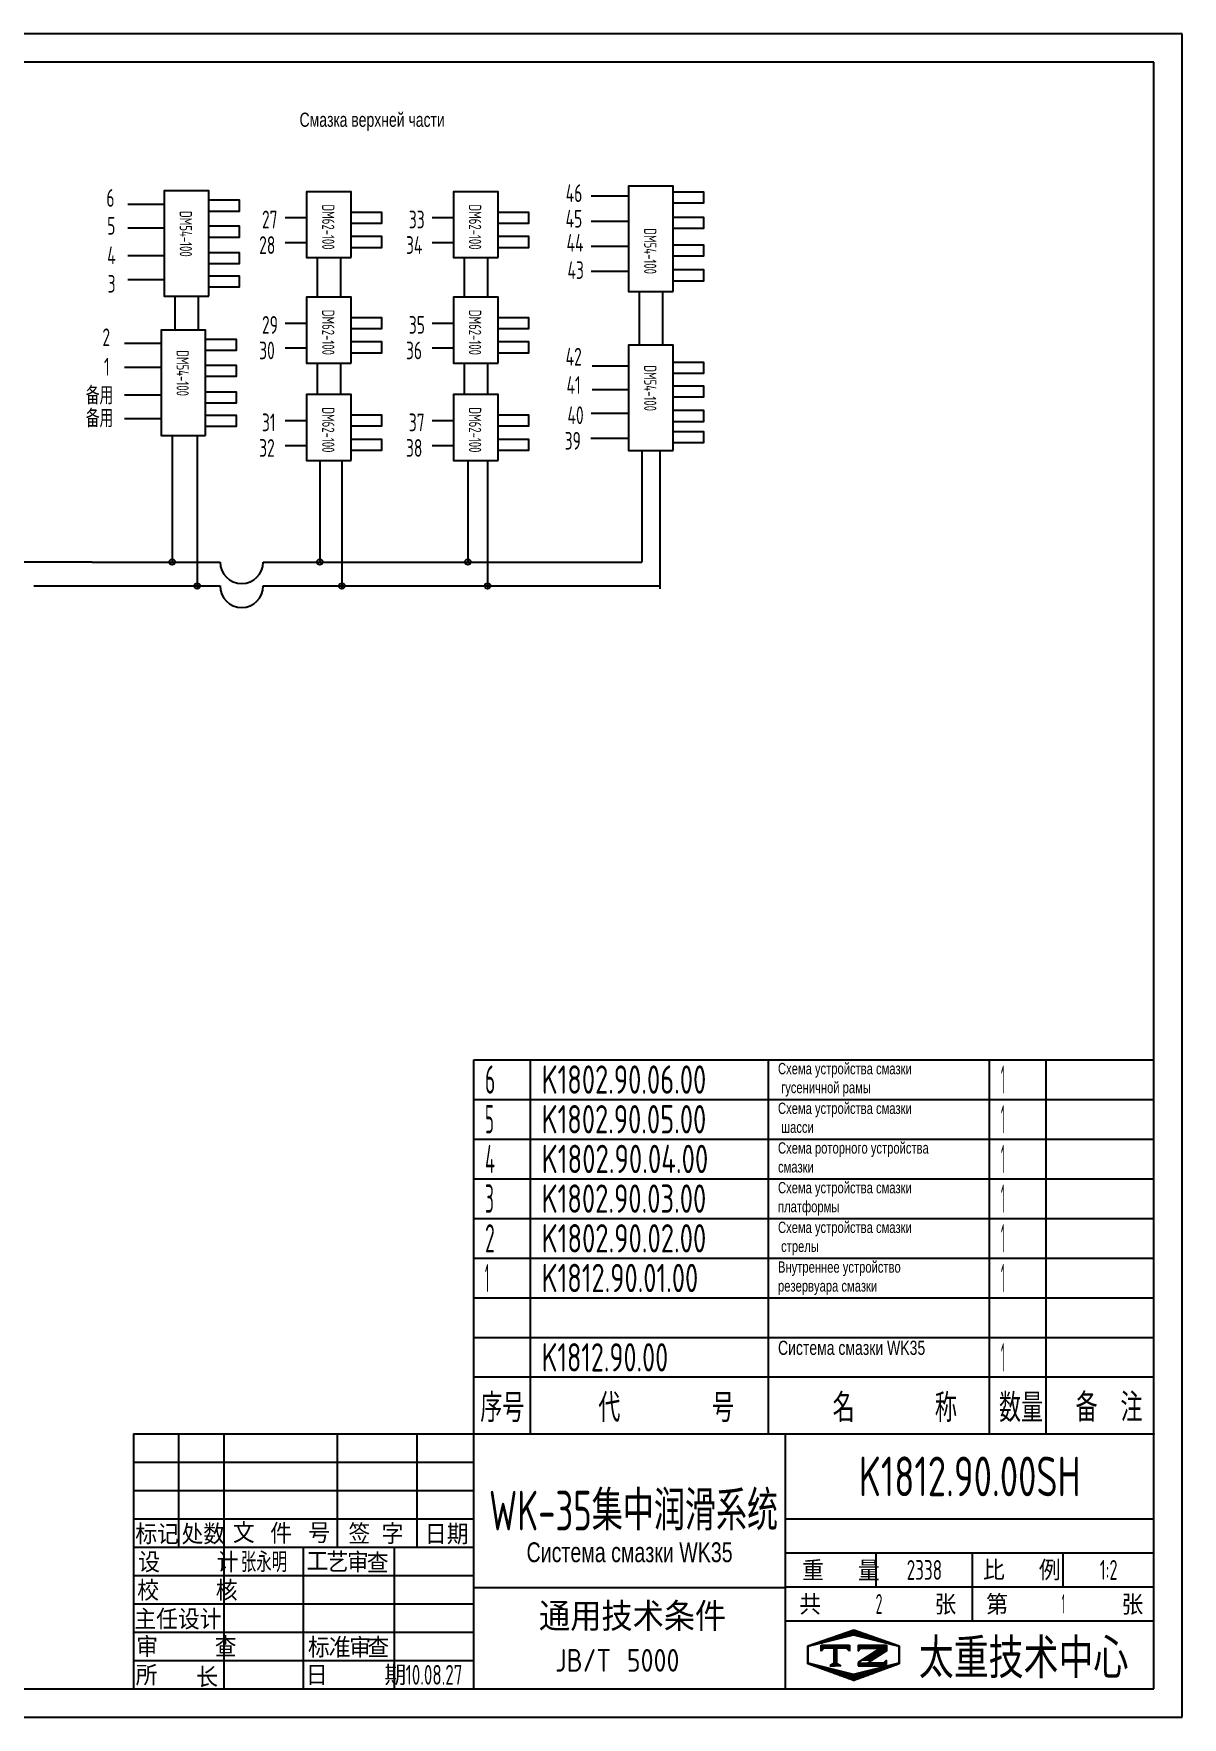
# Model space of a CAD drawing. Header units: millimetres. Extents: x 0 to 840, y 0 to 594.
# Drawn here: x 435 to 840, y 0 to 594 of the extents above; entities that cross this region are included whole.
import ezdxf
from ezdxf.enums import TextEntityAlignment as Align

# ---------------------------------------------------------------- set-up
doc = ezdxf.new("R2010")
doc.units = ezdxf.units.MM
doc.header["$LTSCALE"] = 20
for name, color, linetype in [('01', 7, 'Continuous'), ('02', 1, 'Continuous'), ('11', 3, 'Continuous'), ('THICK', 7, 'Continuous')]:
    doc.layers.add(name, color=color, linetype=linetype)
doc.styles.add('HZLIB', font='TXT', dxfattribs={"width": 0.8, "bigfont": 'hztxt.shx'})
doc.styles.get("Standard").update_dxf_attribs({"font": 'isocp', "width": 0.707, "bigfont": 'intecad.shx'})

# ---------------------------------------------------------------- blocks, each defined once
blk = doc.blocks.new('*X13')
at = {"color": 0}
for p, q in [((122.34, 4.5), (123.72, 4.5)), ((122.82, 4.8), (123.24, 4.8))]:
    blk.add_line(p, q, dxfattribs=at)
blk = doc.blocks.new('*X12')
at = {"color": 0}
for p, q in [((120.53, 7.8), (125.53, 7.8)), ((120.53, 7.5), (125.53, 7.5)), ((120.53, 7.2), (120.79, 7.2)), ((125.27, 7.2), (125.53, 7.2))]:
    blk.add_line(p, q, dxfattribs=at)
blk = doc.blocks.new('*X11')
at = {"color": 0}
for p, q in [((121.52, 9), (123.12, 9)), ((122.38, 9.3), (124.32, 9.3)), ((123.24, 9.6), (125.52, 9.6)), ((124.1, 9.9), (128.52, 9.9)), ((124.97, 10.2), (127.67, 10.2)), ((125.83, 10.5), (126.82, 10.5)), ((127.02, 9.6), (129.37, 9.6)), ((128.22, 9.3), (130.22, 9.3)), ((129.42, 9), (131.07, 9)), ((118.22, 7.8), (118.32, 7.8)), ((118.22, 7.5), (118.27, 7.5)), ((118.22, 7.2), (118.27, 7.2)), ((118.22, 6.9), (118.27, 6.9)), ((118.22, 6.6), (118.27, 6.6)), ((118.22, 6.3), (118.27, 6.3)), ((118.22, 6), (118.27, 6)), ((118.94, 8.1), (119.52, 8.1)), ((119.8, 8.4), (120.72, 8.4)), ((120.66, 8.7), (121.92, 8.7)), ((130.62, 8.7), (131.92, 8.7)), ((131.82, 8.4), (132.77, 8.4)), ((133.02, 8.1), (133.62, 8.1)), ((134.22, 7.8), (134.32, 7.8)), ((134.27, 7.5), (134.32, 7.5)), ((134.27, 7.2), (134.32, 7.2)), ((134.27, 6.9), (134.32, 6.9)), ((134.27, 6.6), (134.32, 6.6)), ((134.27, 6.3), (134.32, 6.3)), ((134.27, 6), (134.32, 6)), ((118.22, 5.7), (118.27, 5.7)), ((118.22, 5.4), (118.27, 5.4)), ((118.22, 5.1), (118.27, 5.1)), ((118.22, 4.8), (118.27, 4.8)), ((118.79, 4.5), (119.42, 4.5)), ((119.61, 4.2), (120.62, 4.2)), ((120.43, 3.9), (121.82, 3.9)), ((121.26, 3.6), (123.02, 3.6)), ((122.08, 3.3), (124.22, 3.3)), ((122.91, 3), (125.42, 3)), ((127.12, 3), (129.7, 3)), ((128.32, 3.3), (130.51, 3.3)), ((129.52, 3.6), (131.32, 3.6)), ((130.72, 3.9), (132.14, 3.9)), ((131.92, 4.2), (132.95, 4.2)), ((133.12, 4.5), (133.76, 4.5)), ((134.27, 5.7), (134.32, 5.7)), ((134.27, 5.4), (134.32, 5.4)), ((134.27, 5.1), (134.32, 5.1)), ((134.27, 4.8), (134.32, 4.8)), ((123.73, 2.7), (128.89, 2.7)), ((124.55, 2.4), (128.07, 2.4)), ((125.38, 2.1), (127.26, 2.1)), ((126.2, 1.8), (126.45, 1.8))]:
    blk.add_line(p, q, dxfattribs=at)
blk = doc.blocks.new('*X14')
at = {"color": 0}
for p, q in [((127.06, 7.8), (132.06, 7.8)), ((127.06, 7.5), (132.06, 7.5)), ((127.06, 7.2), (127.32, 7.2)), ((128.77, 6), (130.57, 6)), ((129.23, 6.3), (131.04, 6.3)), ((129.7, 6.6), (131.51, 6.6)), ((130.16, 6.9), (131.98, 6.9)), ((130.62, 7.2), (132.06, 7.2)), ((127.84, 5.4), (129.64, 5.4)), ((128.3, 5.7), (130.1, 5.7))]:
    blk.add_line(p, q, dxfattribs=at)
blk = doc.blocks.new('*X15')
at = {"color": 0}
for p, q in [((127.06, 4.8), (132.06, 4.8)), ((127.06, 4.5), (132.06, 4.5)), ((131.84, 5.1), (132.06, 5.1))]:
    blk.add_line(p, q, dxfattribs=at)
blk = doc.blocks.new('*U16')
at = {"layer": 'THICK'}
for p, q in [((-180, 45), (-180, 0)), ((-180, 45), (0, 45)), ((-172, 44.98), (-172, 45)), ((-172, 25), (-172, 45)), ((-164, 0), (-164, 45)), ((-144, 25), (-144, 45)), ((-130, 25), (-130, 45)), ((-120, 0), (-120, 45)), ((-65, 0), (-65, 45)), ((0, 0), (0, 45)), ((-180, 30), (-120, 30)), ((-65, 30), (0, 30)), ((-180, 25), (-120, 25)), ((-150, 0), (-150, 25)), ((-134, 0), (-134, 25)), ((-65, 24), (0, 24)), ((-49, 18), (-49, 24)), ((-32, 12), (-32, 24)), ((-16, 18), (-16, 24)), ((-120, 17.93), (-65, 17.93)), ((-65, 18), (0, 18)), ((-65, 12), (0, 12)), ((-180, 0), (0, 0))]:
    blk.add_line(p, q, dxfattribs=at)
at = {"layer": 'THICK', "color": 3}
for p, q in [((-180, 40), (-120, 40)), ((-180, 35), (-120, 35)), ((-180, 20), (-120, 20)), ((-180, 15), (-120, 15)), ((-180, 10), (-120, 10)), ((-61.04, 7.61), (-52.93, 10.43)), ((-60.99, 7.54), (-52.99, 9.54)), ((-52.99, 9.54), (-44.99, 7.54)), ((-52.93, 10.43), (-44.93, 7.61)), ((-61.04, 4.46), (-61.04, 7.61)), ((-60.99, 4.54), (-60.99, 7.54)), ((-58.73, 6.7), (-58.73, 7.7)), ((-58.73, 7.7), (-53.73, 7.7)), ((-58.23, 7.2), (-58.73, 6.7)), ((-54.23, 7.2), (-58.23, 7.2)), ((-56.45, 7.2), (-56.45, 4.46)), ((-56.23, 7.2), (-56.23, 4.46)), ((-55.98, 7.2), (-55.98, 4.46)), ((-53.73, 6.7), (-54.23, 7.2)), ((-53.73, 7.7), (-53.73, 6.7)), ((-52.2, 7.7), (-52.2, 6.7)), ((-52.2, 7.7), (-47.2, 7.7)), ((-52.2, 6.7), (-51.7, 7.2)), ((-48.26, 7.2), (-52.2, 4.65)), ((-51.7, 7.2), (-48.26, 7.2)), ((-47.2, 6.71), (-49.76, 5.07)), ((-47.2, 7.7), (-47.2, 6.7)), ((-44.99, 7.54), (-44.99, 4.54)), ((-44.93, 7.61), (-44.93, 4.46)), ((-180, 5), (-120, 5)), ((-52.93, 1.51), (-61.04, 4.46)), ((-52.99, 2.54), (-60.99, 4.54)), ((-56.23, 4.69), (-57.2, 4.08)), ((-57.2, 4.08), (-56.23, 4.08)), ((-56.23, 4.69), (-55.26, 4.08)), ((-55.26, 4.08), (-56.23, 4.08)), ((-44.99, 4.54), (-52.99, 2.54)), ((-44.93, 4.46), (-52.93, 1.51)), ((-52.2, 4.65), (-52.2, 4.08)), ((-52.2, 4.08), (-47.2, 4.08)), ((-49.76, 5.07), (-50.52, 4.58)), ((-47.7, 4.58), (-50.52, 4.58)), ((-47.2, 5.08), (-47.7, 4.58)), ((-47.2, 4.08), (-47.2, 5.08))]:
    blk.add_line(p, q, dxfattribs=at)
for name in ['*X11', '*X12', '*X14', '*X13', '*X15']:
    blk.add_blockref(name, (-179.26, -0.24), dxfattribs=at)
at = {"insert": (-161.08, 24.11), "char_height": 3.5, "width": 13.3184, "attachment_point": 1}
blk.add_mtext('张永明', dxfattribs=at)
at = {"layer": 'THICK', "color": 3}
for s, height, p in [('标记', 3.5, (-175.84, 27.44)), ('处数', 3.5, (-167.69, 27.44)), ('文', 3.5, (-160.55, 27.69)), ('件', 3.5, (-153.97, 27.57)), ('号', 3.5, (-147.27, 27.57)), ('日期', 3.5, (-124.75, 27.41)), ('工', 3.5, (-147.58, 22.5)), ('艺', 3.5, (-144.03, 22.5)), ('审', 3.5, (-140.42, 22.5)), ('查', 3.5, (-136.94, 22.36)), ('通用技术条件', 5, (-91.97, 12.99)), ('共          张', 3.5, (-48.72, 15.02)), ('第          张', 3.5, (-15.74, 15.02)), ('标', 3.5, (-147.32, 7.46)), ('准', 3.5, (-143.65, 7.46)), ('审', 3.5, (-140.04, 7.46)), ('查', 3.5, (-136.84, 7.46)), ('所', 3.5, (-177.7, 2.53)), ('长', 3.5, (-167.02, 2.21))]:
    blk.add_text(s, height=height, dxfattribs=at).set_placement(p, align=Align.MIDDLE)
for s, p in [('签 字', (-142.1, 25.56)), ('设     计', (-179.18, 20.57)), ('重   量', (-62.07, 19.09)), ('比   例', (-30.16, 19.17)), ('校     核', (-179.36, 15.59)), ('主任设计', (-179.87, 10.5)), ('审     查', (-179.54, 5.64)), ('日     期', (-149.6, 0.66))]:
    blk.add_text(s, height=3.5, dxfattribs=at).set_placement(p)
at = {"layer": 'THICK', "color": 3, "width": 0.8}
blk.add_text('太重技术中心', height=7, dxfattribs=at).set_placement((-41.48, 1.9))
at = {"layer": 'THICK', "color": 3, "style": 'HZLIB', "width": 0.8}
blk.add_text('JB/T 5000', height=4, dxfattribs=at).set_placement((-105.63, 3.05))
blk = doc.blocks.new('*U17')
blk.add_blockref('*U16', (0, 0))
blk = doc.blocks.new('*U20')
at = {"layer": '01'}
for points in [[(415, 292), (25, 292)], [(415, 5), (415, 292)], [(25, 5), (415, 5)]]:
    blk.add_lwpolyline(points, dxfattribs=at)
at = {"layer": '02'}
for points in [[(420, 297), (0, 297)], [(420, 0), (420, 297)], [(0, 0), (420, 0)]]:
    blk.add_lwpolyline(points, dxfattribs=at)
blk = doc.blocks.new('*U21', base_point=(359.89, 98.08))
at = {"layer": '01'}
blk.add_line((239.89, 98.08), (239.89, 108.08), dxfattribs=at)
at = {"layer": '01', "color": 7}
for p, q in [((249.89, 98.08), (249.89, 108.08)), ((291.89, 98.08), (291.89, 108.08)), ((330.89, 98.08), (330.89, 108.08)), ((340.89, 98.08), (340.89, 108.08))]:
    blk.add_line(p, q, dxfattribs=at)
at = {"layer": 'THICK'}
for p, q in [((359.89, 108.08), (239.89, 108.08)), ((359.89, 98.08), (359.89, 108.08)), ((239.89, 98.08), (359.89, 98.08))]:
    blk.add_line(p, q, dxfattribs=at)
at = {"layer": '11', "width": 0.707}
for s, p in [('序号', (241.04, 100.17)), ('代        号', (261.87, 100.19)), ('名       称', (303.2, 100.18)), (' 数量', (330.53, 100.17)), ('备  注', (346.06, 100.24))]:
    blk.add_text(s, height=5, dxfattribs=at).set_placement(p)
blk = doc.blocks.new('*U22')
blk.add_blockref('*U21', (0, 0))
blk = doc.blocks.new('*U23')
at = {"layer": '01'}
for p, q in [((0, -14), (0, 0)), ((240, -14), (240, 0))]:
    blk.add_line(p, q, dxfattribs=at)
at = {"layer": '02'}
for p, q in [((0, 0), (20, 0)), ((20, -14), (20, 0)), ((20, 0), (104, 0)), ((104, -14), (104, 0)), ((104, 0), (182, 0)), ((182, -14), (182, 0)), ((182, 0), (202, 0)), ((202, -14), (202, 0)), ((202, 0), (240, 0))]:
    blk.add_line(p, q, dxfattribs=at)
blk = doc.blocks.new('*U24')
at = {"layer": '01'}
for p, q in [((0, -14), (0, 0)), ((240, -14), (240, 0))]:
    blk.add_line(p, q, dxfattribs=at)
at = {"layer": '02'}
for p, q in [((0, 0), (20, 0)), ((20, -14), (20, 0)), ((20, 0), (104, 0)), ((104, -14), (104, 0)), ((104, 0), (182, 0)), ((182, -14), (182, 0)), ((182, 0), (202, 0)), ((202, -14), (202, 0)), ((202, 0), (240, 0))]:
    blk.add_line(p, q, dxfattribs=at)
blk = doc.blocks.new('*U25')
at = {"layer": '01'}
for p, q in [((0, -14), (0, 0)), ((240, -14), (240, 0))]:
    blk.add_line(p, q, dxfattribs=at)
at = {"layer": '02'}
for p, q in [((0, 0), (20, 0)), ((20, -14), (20, 0)), ((20, 0), (104, 0)), ((104, -14), (104, 0)), ((104, 0), (182, 0)), ((182, -14), (182, 0)), ((182, 0), (202, 0)), ((202, -14), (202, 0)), ((202, 0), (240, 0))]:
    blk.add_line(p, q, dxfattribs=at)
blk = doc.blocks.new('*U26')
at = {"layer": '01'}
for p, q in [((0, -14), (0, 0)), ((240, -14), (240, 0))]:
    blk.add_line(p, q, dxfattribs=at)
at = {"layer": '02'}
for p, q in [((0, 0), (20, 0)), ((20, -14), (20, 0)), ((20, 0), (104, 0)), ((104, -14), (104, 0)), ((104, 0), (182, 0)), ((182, -14), (182, 0)), ((182, 0), (202, 0)), ((202, -14), (202, 0)), ((202, 0), (240, 0))]:
    blk.add_line(p, q, dxfattribs=at)
blk = doc.blocks.new('*U27')
at = {"layer": '01'}
for p, q in [((0, -14), (0, 0)), ((240, -14), (240, 0))]:
    blk.add_line(p, q, dxfattribs=at)
at = {"layer": '02'}
for p, q in [((0, 0), (20, 0)), ((20, -14), (20, 0)), ((20, 0), (104, 0)), ((104, -14), (104, 0)), ((104, 0), (182, 0)), ((182, -14), (182, 0)), ((182, 0), (202, 0)), ((202, -14), (202, 0)), ((202, 0), (240, 0))]:
    blk.add_line(p, q, dxfattribs=at)
blk = doc.blocks.new('*U28')
at = {"layer": '01'}
for p, q in [((0, -14), (0, 0)), ((240, -14), (240, 0))]:
    blk.add_line(p, q, dxfattribs=at)
at = {"layer": '02'}
for p, q in [((0, 0), (20, 0)), ((20, -14), (20, 0)), ((20, 0), (104, 0)), ((104, -14), (104, 0)), ((104, 0), (182, 0)), ((182, -14), (182, 0)), ((182, 0), (202, 0)), ((202, -14), (202, 0)), ((202, 0), (240, 0))]:
    blk.add_line(p, q, dxfattribs=at)
blk = doc.blocks.new('*U29')
at = {"layer": '01'}
for p, q in [((0, -14), (0, 0)), ((240, -14), (240, 0))]:
    blk.add_line(p, q, dxfattribs=at)
at = {"layer": '02'}
for p, q in [((0, 0), (20, 0)), ((20, -14), (20, 0)), ((20, 0), (104, 0)), ((104, -14), (104, 0)), ((104, 0), (182, 0)), ((182, -14), (182, 0)), ((182, 0), (202, 0)), ((202, -14), (202, 0)), ((202, 0), (240, 0))]:
    blk.add_line(p, q, dxfattribs=at)
blk = doc.blocks.new('*U30')
at = {"layer": '01'}
for p, q in [((0, -14), (0, 0)), ((0, 0), (20, 0)), ((20, 0), (104, 0)), ((104, 0), (182, 0)), ((182, 0), (202, 0)), ((202, 0), (240, 0)), ((240, -14), (240, 0))]:
    blk.add_line(p, q, dxfattribs=at)
at = {"layer": '02'}
for p, q in [((20, -14), (20, 0)), ((104, -14), (104, 0)), ((182, -14), (182, 0)), ((202, -14), (202, 0))]:
    blk.add_line(p, q, dxfattribs=at)

msp = doc.modelspace()

# ---------------------------------------------------------------- linework, layer by layer
at = {"layer": '01', "color": 7, "linetype": 'Continuous'}
for p, q in [((644.65, 536.67), (631.41, 536.67)), ((480.82, 533.79), (467.92, 533.79)), ((480.82, 525.39), (467.92, 525.39)), ((644.65, 527.7), (631.41, 527.7)), ((644.65, 518.9), (631.41, 518.9)), ((480.82, 515.61), (467.92, 515.61)), ((534.95, 501.05), (534.95, 514.98)), ((543.17, 501.05), (543.17, 514.98)), ((586.75, 501.05), (586.75, 514.98)), ((594.97, 501.05), (594.97, 514.98)), ((480.82, 507.21), (467.92, 507.21)), ((644.65, 510.1), (631.41, 510.1)), ((484.71, 489.41), (484.71, 501.34)), ((492.93, 489.41), (492.93, 501.34)), ((648.54, 484.11), (648.54, 503.05)), ((656.76, 484.11), (656.76, 503.05)), ((479.7, 484.66), (466.8, 484.66)), ((479.7, 476.26), (466.8, 476.26)), ((534.95, 466.64), (534.95, 477.8)), ((543.17, 466.64), (543.17, 477.8)), ((586.75, 466.64), (586.75, 477.8)), ((594.97, 466.64), (594.97, 477.8)), ((644.65, 476.74), (631.75, 476.74)), ((479.7, 466.49), (466.8, 466.49)), ((644.65, 468.37), (631.84, 468.37)), ((479.7, 458.08), (466.8, 458.08)), ((644.65, 459.94), (631.41, 459.94)), ((644.65, 451.13), (631.32, 451.13))]:
    msp.add_line(p, q, dxfattribs=at)
at = {"layer": '01'}
for p, q in [((531.05, 528.98), (523.53, 528.98)), ((582.86, 528.98), (575.33, 528.98)), ((531.05, 520.18), (523.53, 520.18)), ((582.86, 520.18), (575.33, 520.18)), ((531.05, 491.8), (523.53, 491.8)), ((582.86, 491.8), (575.33, 491.8)), ((531.05, 483), (523.53, 483)), ((582.86, 483), (575.33, 483)), ((531.05, 457.39), (523.53, 457.39)), ((582.86, 457.39), (575.33, 457.39)), ((483.59, 452.22), (483.59, 407.59)), ((492.45, 452.22), (492.45, 398.1)), ((531.05, 448.59), (523.53, 448.59)), ((582.86, 448.59), (575.33, 448.59)), ((649.36, 446.91), (649.36, 407.59)), ((655.65, 446.91), (655.65, 398.1)), ((535.69, 443.4), (535.69, 407.59)), ((543.5, 443.4), (543.5, 398.1)), ((587.92, 443.4), (587.92, 407.59)), ((594.91, 443.4), (594.91, 398.1)), ((455.39, 407.59), (428.51, 407.59)), ((455.39, 407.59), (500.53, 407.59)), ((515.76, 407.59), (649.36, 407.59)), ((434.76, 399.15), (500.53, 399.15)), ((515.76, 399.15), (655.65, 399.15))]:
    msp.add_line(p, q, dxfattribs=at)
at = {"layer": '01', "color": 7, "linetype": 'Continuous'}
for points in [[(496.54, 501.34), (496.54, 538.54), (480.82, 538.54), (480.82, 501.34)], [(496.54, 531.32), (496.54, 535.35), (507.28, 535.35), (507.28, 531.32)], [(546.77, 514.98), (546.77, 538.23), (531.05, 538.23), (531.05, 514.98)], [(598.58, 514.98), (598.58, 538.23), (582.86, 538.23), (582.86, 514.98)], [(660.37, 503.05), (660.37, 540.25), (644.65, 540.25), (644.65, 503.05)], [(660.37, 534.19), (660.37, 538.22), (671.11, 538.22), (671.11, 534.19)], [(546.77, 527.05), (546.77, 531.08), (557.52, 531.08), (557.52, 527.05)], [(598.58, 527.05), (598.58, 531.08), (609.32, 531.08), (609.32, 527.05)], [(660.37, 525.22), (660.37, 529.24), (671.11, 529.24), (671.11, 525.22)], [(496.54, 522.14), (496.54, 526.16), (507.28, 526.16), (507.28, 522.14)], [(546.77, 518.5), (546.77, 522.52), (557.52, 522.52), (557.52, 518.5)], [(598.58, 518.5), (598.58, 522.52), (609.32, 522.52), (609.32, 518.5)], [(660.37, 515.52), (660.37, 519.54), (671.11, 519.54), (671.11, 515.52)], [(496.54, 512.75), (496.54, 516.78), (507.28, 516.78), (507.28, 512.75)], [(496.54, 504.54), (496.54, 508.57), (507.28, 508.57), (507.28, 504.54)], [(660.37, 506.72), (660.37, 510.75), (671.11, 510.75), (671.11, 506.72)], [(546.77, 477.8), (546.77, 501.05), (531.05, 501.05), (531.05, 477.8)], [(598.58, 477.8), (598.58, 501.05), (582.86, 501.05), (582.86, 477.8)], [(546.77, 489.87), (546.77, 493.9), (557.52, 493.9), (557.52, 489.87)], [(598.58, 489.87), (598.58, 493.9), (609.32, 493.9), (609.32, 489.87)], [(495.42, 452.22), (495.42, 489.41), (479.7, 489.41), (479.7, 452.22)], [(495.42, 482.2), (495.42, 486.22), (506.16, 486.22), (506.16, 482.2)], [(546.77, 481.32), (546.77, 485.34), (557.52, 485.34), (557.52, 481.32)], [(598.58, 481.32), (598.58, 485.34), (609.32, 485.34), (609.32, 481.32)], [(660.37, 446.91), (660.37, 484.11), (644.65, 484.11), (644.65, 446.91)], [(495.42, 473.01), (495.42, 477.03), (506.16, 477.03), (506.16, 473.01)], [(660.37, 474.13), (660.37, 478.15), (671.11, 478.15), (671.11, 474.13)], [(660.37, 465.76), (660.37, 469.79), (671.11, 469.79), (671.11, 465.76)], [(495.42, 463.63), (495.42, 467.65), (506.16, 467.65), (506.16, 463.63)], [(546.77, 443.4), (546.77, 466.64), (531.05, 466.64), (531.05, 443.4)], [(598.58, 443.4), (598.58, 466.64), (582.86, 466.64), (582.86, 443.4)], [(495.42, 455.42), (495.42, 459.44), (506.16, 459.44), (506.16, 455.42)], [(546.77, 455.47), (546.77, 459.49), (557.52, 459.49), (557.52, 455.47)], [(598.58, 455.47), (598.58, 459.49), (609.32, 459.49), (609.32, 455.47)], [(660.37, 457.11), (660.37, 461.13), (671.11, 461.13), (671.11, 457.11)], [(660.37, 449.59), (660.37, 453.62), (671.11, 453.62), (671.11, 449.59)], [(546.77, 446.91), (546.77, 450.94), (557.52, 450.94), (557.52, 446.91)], [(598.58, 446.91), (598.58, 450.94), (609.32, 450.94), (609.32, 446.91)]]:
    msp.add_lwpolyline(points, close=True, dxfattribs=at)
at = {"layer": '01'}
for centre in [(483.59, 407.59), (535.69, 407.59), (587.92, 407.59), (492.45, 399.15), (543.5, 399.15), (594.91, 399.15)]:
    msp.add_circle(centre, 1, dxfattribs=at)
for centre in [(508.15, 407.59), (508.15, 399.15)]:
    msp.add_arc(centre, 7.62, 180, 0, dxfattribs=at)
msp.add_point((830, 100), dxfattribs=at)

# ---------------------------------------------------------------- block references
at = {"layer": '01', "xscale": 2, "yscale": 2, "zscale": 2}
msp.add_blockref('*U20', (0, 0), dxfattribs=at)
at = {"layer": '01'}
for name, p in [('*U30', (590, 232)), ('*U29', (590, 218)), ('*U28', (590, 204)), ('*U27', (590, 190)), ('*U26', (590, 176)), ('*U25', (590, 162)), ('*U24', (590, 148)), ('*U23', (590, 134))]:
    msp.add_blockref(name, p, dxfattribs=at)
at = {"layer": '01', "xscale": 2, "yscale": 2}
for name, p in [('*U22', (830, 100)), ('*U17', (830, 10))]:
    msp.add_blockref(name, p, dxfattribs=at)

# ---------------------------------------------------------------- texts
at = {"layer": '01', "attachment_point": 1}
for s, insert, char_height, width in [('{\\fArial|b0|i0|c204|p34;\\C3;Смазка верхней части}', (528.56, 566.14), 5, 97.0967), ('{\\fArial|b0|i0|c204|p34;\\C3;Схема устройства смазки\\fArial|b0|i0|c0|p34;\\P\\fArial|b0|i0|c204|p34; гусеничной рамы}', (697.36, 230.87), 4, 77.3761), ('{\\fArial|b0|i0|c204|p34;\\C3;Схема устройства смазки\\fArial|b0|i0|c0|p34;\\P\\fArial|b0|i0|c204|p34; шасси}', (697.36, 216.87), 4, 56.0199), ('{\\fArial|b0|i0|c204|p34;\\C3;Схема роторного устройства \\fArial|b0|i0|c0|p34;\\P\\fArial|b0|i0|c204|p34;смазки}', (697.36, 202.87), 4, 77.3761), ('{\\fArial|b0|i0|c204|p34;\\C3;Схема устройства смазки \\fArial|b0|i0|c0|p34;\\P\\fArial|b0|i0|c204|p34;платформы}', (697.36, 188.87), 4, 77.3761), ('{\\fArial|b0|i0|c204|p34;\\C3;Схема устройства смазки\\fArial|b0|i0|c0|p34;\\P\\fArial|b0|i0|c204|p34; стрелы}', (697.36, 174.87), 4, 77.3761), ('{\\fArial|b0|i0|c204|p34;\\C3;Внутреннее устройство \\fArial|b0|i0|c0|p34;\\P\\fArial|b0|i0|c204|p34;резервуара смазки}', (697.36, 160.87), 4, 77.3761), ('{\\fArial|b0|i0|c204|p34;\\C3;Система смазки WK35}', (697.36, 132.87), 5, 77.3761), ('{\\fArial|b0|i0|c204|p34;\\C3;Система смазки WK35}', (608.65, 61.74), 7, 77.3761)]:
    msp.add_mtext(s, dxfattribs=dict(at, insert=insert, char_height=char_height, width=width))
at = {"layer": '11', "color": 3, "linetype": 'Continuous', "width": 0.707}
for s, p in [('46', (622.47, 534.6)), ('6', (460.41, 532.92)), ('5', (460.69, 523.07)), ('27', (515.3, 525.31)), ('33', (567.11, 525.31)), ('45', (622.43, 525.59)), ('44', (622.76, 517.07)), ('4', (460.72, 512.67)), ('28', (514.31, 516.3)), ('34', (566.11, 516.3)), ('43', (623.09, 507.46)), ('3', (460.85, 502.64)), ('29', (515.3, 488.13)), ('35', (567.11, 488.13)), ('2', (459, 483.76)), ('30', (514.31, 479.12)), ('36', (566.11, 479.12)), ('42', (622.43, 476.9)), ('1', (459.57, 473.37)), ('备用', (453.15, 463.23)), ('41', (622.76, 466.91)), ('备用', (453.15, 455.16)), ('31', (515.3, 453.73)), ('37', (567.11, 453.73)), ('40', (623.09, 456.26)), ('39', (622.09, 447.25)), ('32', (514.31, 444.71)), ('38', (566.11, 444.71))]:
    msp.add_text(s, height=6.25, dxfattribs=at).set_placement(p)
at = {"layer": '11'}
for s, height, width, p, p2 in [('6', 10, 0.600695, (594, 220), (597.6, 220)), ('K1802.90.06.00', 10, 0.694314, (614, 220), (672.04, 220)), ('1', 10, 0.404, (776, 220), (777.41, 220)), ('5', 10, 0.527686, (594, 206), (597.12, 206)), ('K1802.90.05.00', 10, 0.694314, (614, 206), (672.04, 206)), ('1', 10, 0.404, (776, 206), (777.41, 206)), ('4', 10, 0.543846, (594, 192), (597.53, 192)), ('K1802.90.04.00', 10, 0.694463, (614, 192), (672.75, 192)), ('1', 10, 0.404, (776, 192), (777.41, 192)), ('3', 10, 0.527686, (594, 178), (597.12, 178)), ('K1802.90.03.00', 10, 0.694314, (614, 178), (672.04, 178)), ('1', 10, 0.404, (776, 178), (777.41, 178)), ('2', 10, 0.562593, (594, 164), (597.43, 164)), ('K1802.90.02.00', 10, 0.694314, (614, 164), (672.04, 164)), ('1', 10, 0.404, (776, 164), (777.41, 164)), ('1', 10, 0.404, (594, 150), (595.41, 150)), ('K1812.90.01.00', 10, 0.693676, (614, 150), (669.21, 150)), ('1', 10, 0.404, (776, 150), (777.41, 150)), ('K1812.90.00', 10, 0.690582, (614, 122), (658.61, 122)), ('1', 10, 0.404, (776, 122), (777.41, 122)), ('K1812.90.00SH', 14, 0.69384, (725.86, 78), (804.14, 78)), ('WK-35集中润滑系统', 14, 0.87595, (595.39, 65.93), (697.39, 65.93)), ('2338', 7, 0.673756, (742.75, 48.5), (755.25, 48.5)), ('1:2', 7, 0.63179, (810.88, 48.5), (817.12, 48.5)), ('2', 7, 0.562593, (731.8, 36.5), (734.2, 36.5)), ('1', 7, 0.404, (797.51, 36.5), (798.49, 36.5)), ('10.08.27', 7, 0.642055, (566, 11.5), (586, 11.5))]:
    msp.add_text(s, height=height, dxfattribs=dict(at, width=width)).set_placement(p, p2, align=Align.FIT)
at = {"layer": '11', "color": 3, "linetype": 'Continuous', "char_height": 4.331, "width": 21.251, "attachment_point": 3, "rotation": 270}
for s, insert in [('DM54-100', (490.61, 515.3)), ('DM62-100', (540.85, 517.82)), ('DM62-100', (592.65, 517.82)), ('DM54-100', (654.44, 509.2)), ('DM62-100', (540.85, 480.64)), ('DM62-100', (592.65, 480.64)), ('DM54-100', (489.49, 466.17)), ('DM54-100', (654.44, 460.86)), ('DM62-100', (540.85, 446.24)), ('DM62-100', (592.65, 446.24))]:
    msp.add_mtext(s, dxfattribs=dict(at, insert=insert))

doc.saveas('drawing.dxf')
